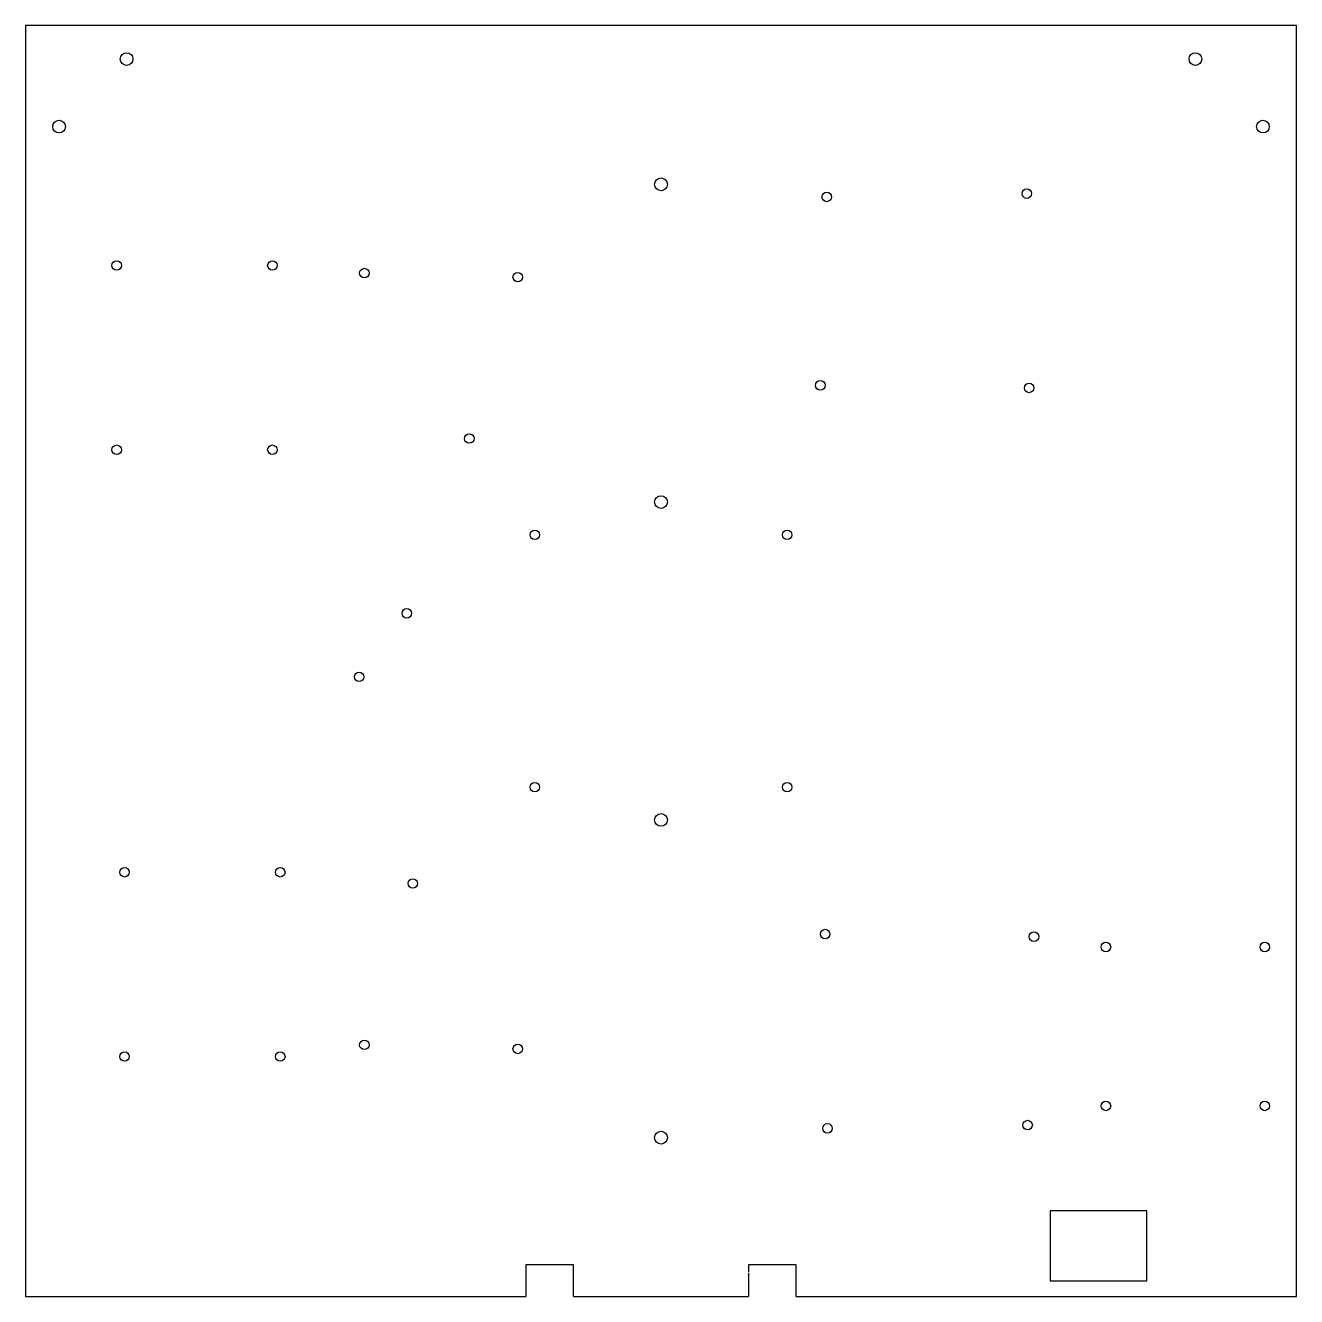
# Model space of a CAD drawing. Header units: millimetres. Extents: x -227 to 173, y -3 to 397.
import ezdxf

# ---------------------------------------------------------------- set-up
doc = ezdxf.new("R2010")
doc.units = ezdxf.units.MM

msp = doc.modelspace()

# ---------------------------------------------------------------- linework, layer by layer
at = {"color": 7, "linetype": 'Continuous', "lineweight": 25}
for p, q in [((173, 396.7), (-227, 396.7)), ((-227, 396.7), (-227, -3.3)), ((173, -3.3), (173, 396.7)), ((95.5, 23.7), (95.5, 1.7)), ((125.9, 23.7), (95.5, 23.7)), ((125.9, 1.7), (125.9, 23.7)), ((-69.5, 6.7), (-69.5, -3.3)), ((-54.5, 6.7), (-69.5, 6.7)), ((-54.5, -3.3), (-54.5, 6.7)), ((0.5, 6.7), (0.5, 4.51)), ((15.5, 6.7), (0.5, 6.7)), ((0.5, 4.13), (0.5, -3.3)), ((15.5, -3.3), (15.5, 6.7)), ((95.5, 1.7), (125.9, 1.7)), ((-227, -3.3), (-69.5, -3.3)), ((-54.5, -3.3), (0.5, -3.3)), ((15.5, -3.3), (173, -3.3))]:
    msp.add_line(p, q, dxfattribs=at)
for centre, radius in [((-195.18, 386.09), 2), ((141.18, 386.09), 2), ((-216.39, 364.88), 2), ((162.39, 364.88), 2), ((-27, 346.7), 2), ((25.15, 342.74), 1.5), ((88.1, 343.77), 1.5), ((-198.28, 321.17), 1.5), ((-149.28, 321.17), 1.5), ((-120.34, 318.77), 1.5), ((-72.08, 317.5), 1.5), ((23.14, 283.44), 1.5), ((88.84, 282.63), 1.5), ((-87.32, 266.7), 1.5), ((-198.28, 263.17), 1.5), ((-149.28, 263.17), 1.5), ((-27, 246.7), 2), ((-66.7, 236.4), 1.5), ((12.7, 236.4), 1.5), ((-107, 211.7), 1.5), ((-122, 191.7), 1.5), ((-66.7, 157), 1.5), ((12.7, 157), 1.5), ((-27, 146.7), 2), ((-195.81, 130.23), 1.5), ((-146.81, 130.23), 1.5), ((-105.1, 126.7), 1.5), ((24.66, 110.77), 1.5), ((90.36, 109.96), 1.5), ((113, 106.7), 1.5), ((163, 106.7), 1.5), ((-120.34, 75.9), 1.5), ((-72.08, 74.63), 1.5), ((-195.81, 72.23), 1.5), ((-146.81, 72.23), 1.5), ((113, 56.7), 1.5), ((163, 56.7), 1.5), ((88.35, 50.66), 1.5), ((-27, 46.7), 2), ((25.4, 49.63), 1.5)]:
    msp.add_circle(centre, radius, dxfattribs=at)

doc.saveas('drawing.dxf')
